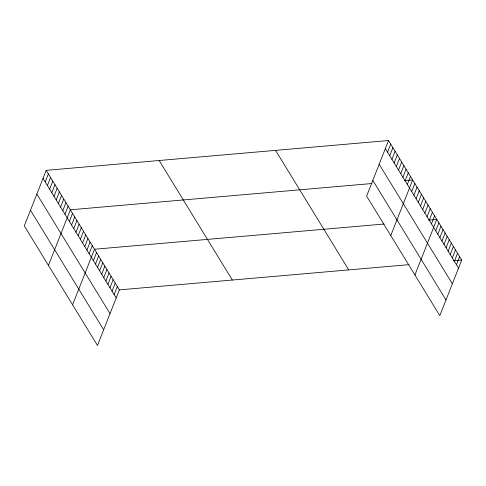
<?xml version="1.0" encoding="UTF-8"?>
<svg xmlns="http://www.w3.org/2000/svg" width="486" height="486" viewBox="0 0 486 486"><rect width="100%" height="100%" fill="white"/><g stroke="black" fill="none" stroke-linecap="round" stroke-linejoin="round"><path stroke-width="0.73" d="M46.194 170.349L24.3 225.935L97.479 345.467L119.38 289.875L46.194 170.349L388.521 140.533L461.7 260.065L439.806 315.651L366.62 196.125L388.521 140.533M45.222 181.977L48.393 173.933M47.421 185.561L50.587 177.524M49.615 189.145L52.786 181.108M51.814 192.735L54.979 184.692M54.007 196.32L57.172 188.276M56.2 199.904L59.371 191.867M58.399 203.488L61.564 195.451M60.592 207.079L63.763 199.035M62.791 210.663L65.956 202.619M64.984 214.247L68.149 206.21M48.448 265.38L70.349 209.794L372.003 183.52M69.377 221.422L72.542 213.378M71.57 225.006L74.735 216.963M73.763 228.59L76.934 220.553M75.962 232.18L79.127 224.137M78.155 235.765L81.326 227.721M80.354 239.349L83.519 231.306M82.547 242.933L85.712 234.896M84.74 246.524L87.911 238.48M86.939 250.108L90.104 242.064M89.132 253.692L92.304 245.655M72.596 304.825L94.497 249.239L384.098 224.016M93.403 260.666L96.568 252.623M95.475 264.05L98.646 256.013M97.546 267.44L100.717 259.396M99.624 270.824L102.789 262.786M101.696 274.213L104.861 266.17M103.767 277.597L106.938 269.56M105.845 280.987L109.01 272.944M107.916 284.371L111.081 276.327M109.988 287.761L113.159 279.717M112.066 291.144L115.231 283.101M114.137 294.528L117.302 286.491M387.549 152.161L390.714 144.117M389.742 155.745L392.913 147.708M391.941 159.335L395.106 151.292M394.134 162.919L397.299 154.876M396.327 166.504L399.498 158.466M398.526 170.088L401.691 162.051M400.719 173.678L403.89 165.635M402.918 177.262L406.083 169.219M405.111 180.847L408.276 172.809M407.304 184.431L410.476 176.394M390.774 235.564L412.669 179.978L404.382 180.701M411.697 191.606L414.862 183.562M413.89 195.19L417.061 187.153M416.089 198.774L419.254 190.737M418.282 202.364L421.453 194.321M420.481 205.949L423.646 197.905M422.674 209.533L425.839 201.496M424.867 213.117L428.038 205.08M427.066 216.707L430.232 208.664M429.26 220.292L432.431 212.248M431.459 223.876L434.624 215.839M414.923 275.009L436.817 219.423L428.537 220.146M435.723 230.85L438.894 222.807M437.801 234.234L440.966 226.197M439.873 237.624L443.038 229.58M441.944 241.007L445.115 232.97M444.016 244.397L447.187 236.354M446.093 247.781L449.258 239.744M448.165 251.171L451.33 243.128M450.236 254.555L453.408 246.517M452.314 257.945L455.479 249.901M454.386 261.328L457.551 253.291M456.457 264.718L459.628 256.675M119.38 289.875L408.981 264.651M453.414 260.782L461.7 260.065M385.349 148.576L458.535 268.102M379.171 164.268L452.351 283.794M372.805 180.434L445.984 299.959M275.556 150.374L348.735 269.9M159.165 160.508L232.344 280.039M43.029 178.392L116.209 297.918M36.851 194.084L110.03 313.61M30.478 210.25L103.664 329.775"/></g></svg>
